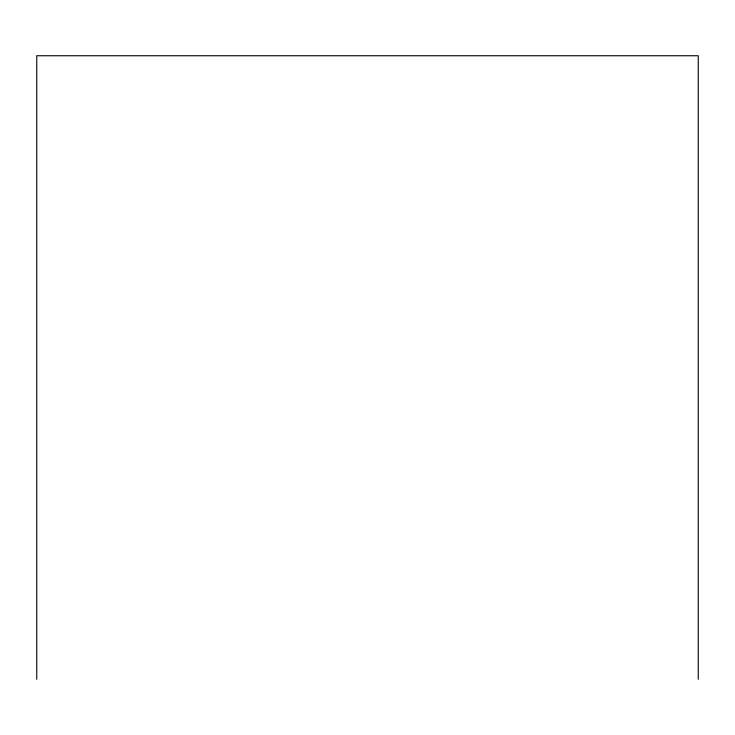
<?xml version="1.0" encoding="UTF-8"?>
<svg xmlns="http://www.w3.org/2000/svg" width="735" height="735" viewBox="0 0 735 735"><rect width="100%" height="100%" fill="white"/><g stroke="black" fill="none" stroke-linecap="round" stroke-linejoin="round"><path stroke-width="1.1" d="M698.25 679.259L698.25 55.741L36.75 55.741L36.75 679.259"/></g></svg>
